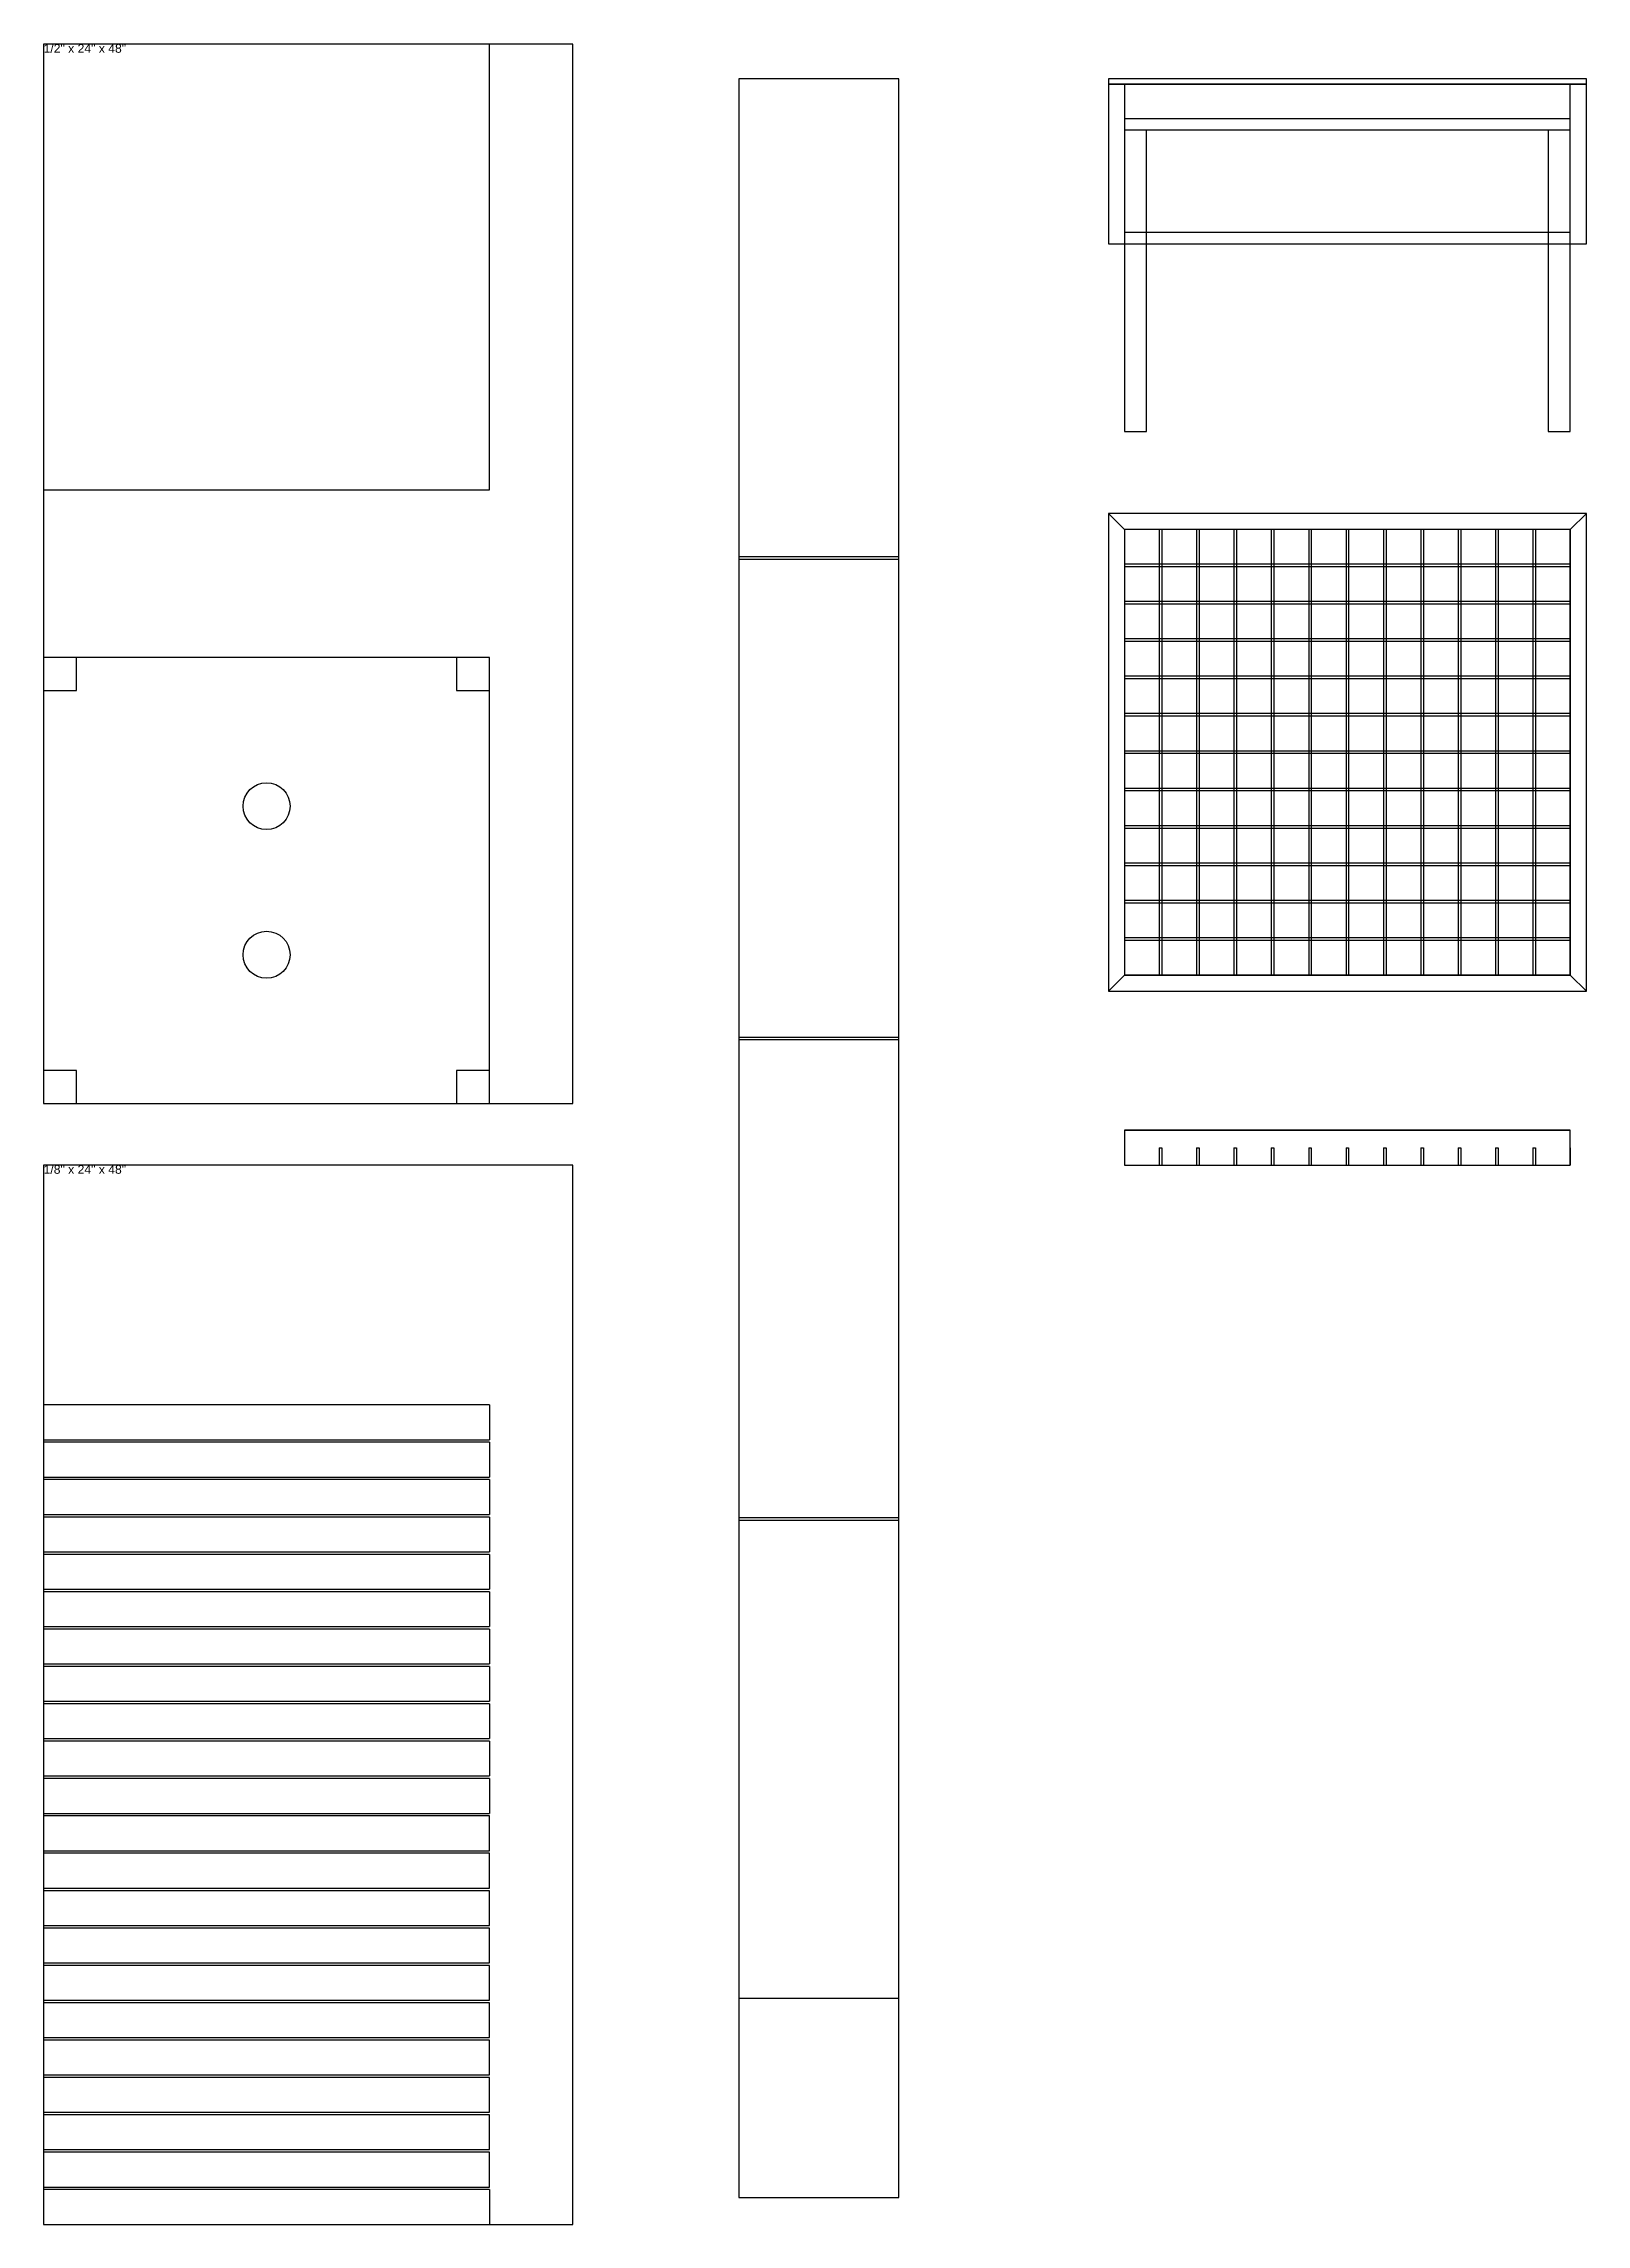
# Model space of a CAD drawing. Header units: millimetres. Extents: x 200 to 1975, y 131 to 2641.
import ezdxf

# ---------------------------------------------------------------- set-up
doc = ezdxf.new("R2010")
doc.units = ezdxf.units.MM
doc.layers.get('0').update_dxf_attribs({"linetype": 'CONTINUOUS', "lineweight": 25, "true_color": 0x000000})
doc.styles.add('textstyle0', font='')
doc.styles.add('textstyle1', font='')
doc.styles.get('textstyle0').set_extended_font_data('Arial')
doc.styles.get('textstyle1').set_extended_font_data('Arial')

msp = doc.modelspace()

# ---------------------------------------------------------------- linework, layer by layer
for p, q in [((809, 2640), (200, 2640)), ((200, 2640), (200, 1421)), ((713, 2640), (200, 2640)), ((200, 2640), (200, 2127)), ((713, 2127), (713, 2640)), ((809, 1421), (809, 2640)), ((1184, 2600), (1000, 2600)), ((1000, 2600), (1000, 162)), ((1184, 162), (1184, 2600)), ((1975, 2600), (1425, 2600)), ((1425, 2600), (1425, 2594)), ((1975, 2594), (1425, 2594)), ((1425, 2594), (1425, 2410)), ((1425, 2594), (1975, 2594)), ((1443.5, 2594), (1443.5, 2364)), ((1469, 2594), (1443.5, 2594)), ((1443.5, 2594), (1443.5, 2194)), ((1956.5, 2594), (1931, 2594)), ((1956.5, 2364), (1956.5, 2594)), ((1956.5, 2194), (1956.5, 2594)), ((1975, 2594), (1975, 2600)), ((1975, 2410), (1975, 2594)), ((1956.5, 2554), (1443.5, 2554)), ((1956.5, 2541), (1443.5, 2541)), ((1469, 2194), (1469, 2541)), ((1931, 2541), (1931, 2194)), ((1425, 2410), (1975, 2410)), ((1956.5, 2423), (1443.5, 2423)), ((1443.5, 2423), (1443.5, 2410)), ((1443.5, 2410), (1956.5, 2410)), ((1956.5, 2410), (1956.5, 2423)), ((1443.5, 2377), (1443.5, 2364)), ((1956.5, 2364), (1956.5, 2377)), ((1443.5, 2194), (1469, 2194)), ((1931, 2194), (1956.5, 2194)), ((200, 2127), (713, 2127)), ((1975, 2100), (1425, 2100)), ((1425, 2100), (1425, 1550)), ((1443.5, 2081.5), (1425, 2100)), ((1956.5, 2081.5), (1975, 2100)), ((1975, 1550), (1975, 2100)), ((1956.5, 2081.5), (1443.5, 2081.5)), ((1443.5, 2081.5), (1443.5, 1568.5)), ((1483.5, 2081.5), (1483.5, 1568.5)), ((1486.5, 2081.5), (1486.5, 1568.5)), ((1526.5, 2081.5), (1526.5, 1568.5)), ((1529.5, 2081.5), (1529.5, 1568.5)), ((1569.5, 2081.5), (1569.5, 1568.5)), ((1572.5, 2081.5), (1572.5, 1568.5)), ((1612.5, 2081.5), (1612.5, 1568.5)), ((1615.5, 2081.5), (1615.5, 1568.5)), ((1655.5, 2081.5), (1655.5, 1568.5)), ((1658.5, 2081.5), (1658.5, 1568.5)), ((1698.5, 2081.5), (1698.5, 1568.5)), ((1701.5, 2081.5), (1701.5, 1568.5)), ((1741.5, 2081.5), (1741.5, 1568.5)), ((1744.5, 2081.5), (1744.5, 1568.5)), ((1784.5, 2081.5), (1784.5, 1568.5)), ((1787.5, 2081.5), (1787.5, 1568.5)), ((1827.5, 2081.5), (1827.5, 1568.5)), ((1830.5, 2081.5), (1830.5, 1568.5)), ((1870.5, 2081.5), (1870.5, 1568.5)), ((1873.5, 2081.5), (1873.5, 1568.5)), ((1913.5, 2081.5), (1913.5, 1568.5)), ((1916.5, 2081.5), (1916.5, 1568.5)), ((1956.5, 1568.5), (1956.5, 2081.5)), ((1956.5, 2081.5), (1956.5, 1568.5)), ((1184, 2050), (1000, 2050)), ((1184, 2047), (1000, 2047)), ((1956.5, 2041.5), (1443.5, 2041.5)), ((1956.5, 2038.5), (1443.5, 2038.5)), ((1956.5, 1998.5), (1443.5, 1998.5)), ((1956.5, 1995.5), (1443.5, 1995.5)), ((713, 1934), (200, 1934)), ((200, 1934), (200, 1421)), ((238, 1934), (200, 1934)), ((200, 1934), (200, 1896)), ((238, 1896), (238, 1934)), ((713, 1934), (675, 1934)), ((675, 1934), (675, 1896)), ((713, 1421), (713, 1934)), ((713, 1896), (713, 1934)), ((1956.5, 1955.5), (1443.5, 1955.5)), ((1956.5, 1952.5), (1443.5, 1952.5)), ((1956.5, 1912.5), (1443.5, 1912.5)), ((1956.5, 1909.5), (1443.5, 1909.5)), ((200, 1896), (238, 1896)), ((675, 1896), (713, 1896)), ((1956.5, 1869.5), (1443.5, 1869.5)), ((1956.5, 1866.5), (1443.5, 1866.5)), ((1956.5, 1826.5), (1443.5, 1826.5)), ((1956.5, 1823.5), (1443.5, 1823.5)), ((1956.5, 1783.5), (1443.5, 1783.5)), ((1956.5, 1780.5), (1443.5, 1780.5)), ((1956.5, 1740.5), (1443.5, 1740.5)), ((1956.5, 1737.5), (1443.5, 1737.5)), ((1956.5, 1697.5), (1443.5, 1697.5)), ((1956.5, 1694.5), (1443.5, 1694.5)), ((1956.5, 1654.5), (1443.5, 1654.5)), ((1956.5, 1651.5), (1443.5, 1651.5)), ((1956.5, 1611.5), (1443.5, 1611.5)), ((1956.5, 1608.5), (1443.5, 1608.5)), ((1443.5, 1568.5), (1425, 1550)), ((1443.5, 1568.5), (1956.5, 1568.5)), ((1956.5, 1568.5), (1443.5, 1568.5)), ((1956.5, 1568.5), (1975, 1550)), ((1425, 1550), (1975, 1550)), ((1184, 1497), (1000, 1497)), ((1184, 1494), (1000, 1494)), ((238, 1459), (200, 1459)), ((200, 1459), (200, 1421)), ((238, 1421), (238, 1459)), ((713, 1459), (675, 1459)), ((675, 1459), (675, 1421)), ((713, 1421), (713, 1459)), ((200, 1421), (809, 1421)), ((200, 1421), (713, 1421)), ((200, 1421), (238, 1421)), ((675, 1421), (713, 1421)), ((1956.5, 1390), (1443.5, 1390)), ((1443.5, 1390), (1443.5, 1350)), ((1443.5, 1390), (1956.5, 1390)), ((1956.5, 1350), (1956.5, 1390)), ((1483.5, 1370), (1483.5, 1350)), ((1483.5, 1370), (1486.5, 1370)), ((1486.5, 1370), (1486.5, 1350)), ((1526.5, 1370), (1526.5, 1350)), ((1526.5, 1370), (1529.5, 1370)), ((1529.5, 1370), (1529.5, 1350)), ((1569.5, 1370), (1569.5, 1350)), ((1569.5, 1370), (1572.5, 1370)), ((1572.5, 1370), (1572.5, 1350)), ((1612.5, 1370), (1612.5, 1350)), ((1612.5, 1370), (1615.5, 1370)), ((1615.5, 1370), (1615.5, 1350)), ((1655.5, 1370), (1655.5, 1350)), ((1655.5, 1370), (1658.5, 1370)), ((1658.5, 1370), (1658.5, 1350)), ((1698.5, 1370), (1698.5, 1350)), ((1698.5, 1370), (1701.5, 1370)), ((1701.5, 1370), (1701.5, 1350)), ((1741.5, 1370), (1741.5, 1350)), ((1741.5, 1370), (1744.5, 1370)), ((1744.5, 1370), (1744.5, 1350)), ((1784.5, 1370), (1784.5, 1350)), ((1784.5, 1370), (1787.5, 1370)), ((1787.5, 1370), (1787.5, 1350)), ((1827.5, 1370), (1827.5, 1350)), ((1827.5, 1370), (1830.5, 1370)), ((1830.5, 1370), (1830.5, 1350)), ((1870.5, 1370), (1870.5, 1350)), ((1870.5, 1370), (1873.5, 1370)), ((1873.5, 1370), (1873.5, 1350)), ((1913.5, 1370), (1913.5, 1350)), ((1913.5, 1370), (1916.5, 1370)), ((1916.5, 1370), (1916.5, 1350)), ((1956.5, 1370), (1956.5, 1350)), ((809, 1350), (200, 1350)), ((200, 1350), (200, 131)), ((809, 131), (809, 1350)), ((1443.5, 1350), (1956.5, 1350)), ((713, 1074), (200, 1074)), ((200, 1074), (200, 1034)), ((713, 1074), (713, 1034)), ((200, 1034), (713, 1034)), ((713, 1031), (200, 1031)), ((200, 1031), (200, 991)), ((713, 1031), (713, 991)), ((200, 991), (713, 991)), ((713, 988), (200, 988)), ((200, 988), (200, 948)), ((713, 988), (713, 948)), ((200, 948), (713, 948)), ((713, 945), (200, 945)), ((200, 945), (200, 905)), ((713, 945), (713, 905)), ((1184, 944), (1000, 944)), ((1184, 941), (1000, 941)), ((200, 905), (713, 905)), ((713, 902), (200, 902)), ((200, 902), (200, 862)), ((713, 902), (713, 862)), ((200, 862), (713, 862)), ((713, 859), (200, 859)), ((200, 859), (200, 819)), ((713, 859), (713, 819)), ((200, 819), (713, 819)), ((713, 816), (200, 816)), ((200, 816), (200, 776)), ((713, 816), (713, 776)), ((200, 776), (713, 776)), ((713, 773), (200, 773)), ((200, 773), (200, 733)), ((713, 773), (713, 733)), ((200, 733), (713, 733)), ((713, 730), (200, 730)), ((200, 730), (200, 690)), ((713, 730), (713, 690)), ((200, 690), (713, 690)), ((713, 687), (200, 687)), ((200, 687), (200, 647)), ((713, 687), (713, 647)), ((200, 647), (713, 647)), ((713, 644), (200, 644)), ((200, 644), (200, 604)), ((713, 644), (713, 604)), ((200, 604), (713, 604)), ((713, 601), (200, 601)), ((200, 601), (200, 561)), ((713, 561), (713, 601)), ((200, 561), (713, 561)), ((713, 558), (200, 558)), ((200, 558), (200, 518)), ((713, 518), (713, 558)), ((200, 518), (713, 518)), ((713, 515), (200, 515)), ((200, 515), (200, 475)), ((713, 475), (713, 515)), ((200, 475), (713, 475)), ((713, 472), (200, 472)), ((200, 472), (200, 432)), ((713, 432), (713, 472)), ((200, 432), (713, 432)), ((713, 429), (200, 429)), ((200, 429), (200, 389)), ((713, 389), (713, 429)), ((200, 389), (713, 389)), ((713, 386), (200, 386)), ((200, 386), (200, 346)), ((713, 346), (713, 386)), ((1184, 391), (1000, 391)), ((200, 346), (713, 346)), ((713, 343), (200, 343)), ((200, 343), (200, 303)), ((713, 303), (713, 343)), ((200, 303), (713, 303)), ((713, 300), (200, 300)), ((200, 300), (200, 260)), ((713, 260), (713, 300)), ((200, 260), (713, 260)), ((713, 257), (200, 257)), ((200, 257), (200, 217)), ((713, 217), (713, 257)), ((200, 217), (713, 217)), ((713, 214), (200, 214)), ((200, 214), (200, 174)), ((713, 174), (713, 214)), ((200, 174), (713, 174)), ((713, 171), (200, 171)), ((200, 171), (200, 131)), ((713, 171), (713, 131)), ((1000, 162), (1184, 162)), ((200, 131), (809, 131)), ((200, 131), (750, 131))]:
    msp.add_line(p, q)
for centre in [(456.5, 1763), (456.5, 1592)]:
    msp.add_circle(centre, 27)

# ---------------------------------------------------------------- texts
at = {"char_height": 10, "attachment_point": 1}
for s, insert, style in [('1/2" x 24" x 48"', (200, 2640), 'textstyle0'), ('1/8" x 24" x 48"', (200, 1350), 'textstyle1')]:
    msp.add_mtext(s, dxfattribs=dict(at, insert=insert, style=style))

doc.saveas('drawing.dxf')
